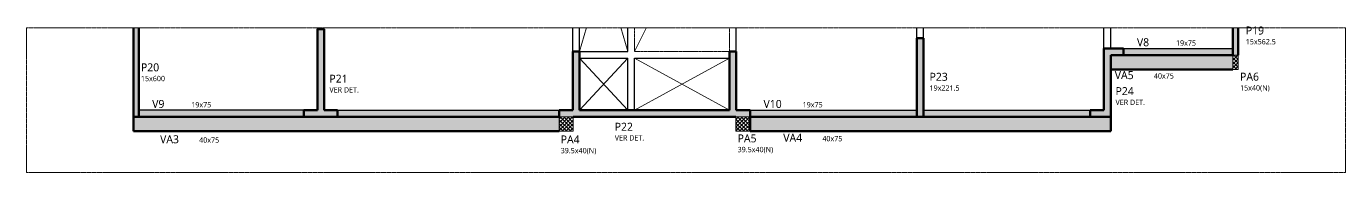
# Model space of a CAD drawing. Header units: centimetres. Extents: x -1981 to 73905, y -3196 to 88043.
# Drawn here: x 16058 to 19768, y -1072 to -661 of the extents above; entities that cross this region are included whole.
import ezdxf

# ---------------------------------------------------------------- set-up
doc = ezdxf.new("R2010")
doc.units = ezdxf.units.CM
doc.linetypes.add('Hidden', pattern=[0.714375, 0.47625, -0.238125])
doc.linetypes.add('Projeção', pattern=[0.396875, 0.238125, -0.15875])
doc.layers.add('A-DETL', color=7, linetype='Continuous', lineweight=18, true_color=0x00a600)
for name, color, linetype, lineweight in [('A-DETL-GENF', 7, 'Continuous', 18), ('A-DETL-THIN', 7, 'Continuous', 25), ('S-BEAM', 7, 'Continuous', 25), ('S-BEAM-IDEN', 7, 'Continuous', 9), ('S-COLS', 7, 'Continuous', 25), ('S-COLS-IDEN', 7, 'Continuous', 9), ('S-STRS-MBND', 7, 'Projeção', 18)]:
    doc.layers.add(name, color=color, linetype=linetype, lineweight=lineweight)
doc.styles.add('Gadugi', font='gadugi.ttf', dxfattribs={"height": 15})
doc.styles.add('Gadugi_2', font='gadugi.ttf', dxfattribs={"height": 0.2})
doc.styles.add('Gadugi_3', font='gadugi.ttf', dxfattribs={"height": 22.5})
pattern_1 = [(45, (18118.0295, 0), (-5.3033, 5.3033), []), (135, (18118.0295, 0), (-5.3033, -5.3033), [])]

# ---------------------------------------------------------------- blocks, each defined once
blk = doc.blocks.new('PED_TAG_PILAR_R04 - PILAR VER DET_-2523782-DM G 001 - DETALHE SUL PAV 5')
at = {"layer": 'S-COLS-IDEN', "insert": (0.115, -0.633), "char_height": 0.2, "width": 1.37089, "attachment_point": 1, "style": 'Gadugi_2'}
blk.add_mtext('VER DET.', dxfattribs=at)

msp = doc.modelspace()

# ---------------------------------------------------------------- hatches: boundary and pattern name
at = {"layer": 'A-DETL-GENF', "true_color": 0x0000ff}
h = msp.add_hatch(dxfattribs=at)
h.set_pattern_fill('FP_2', color=5, style=0, pattern_type=2)
h.set_pattern_definition(pattern_1)
h.paths.add_polyline_path([(19466.18, -782.38), (19466.18, -742.38), (19451.18, -742.38), (19451.18, -782.38)], flags=0)
h = msp.add_hatch(dxfattribs=at)
h.set_pattern_fill('FP_2', color=5, style=0, pattern_type=2)
h.set_pattern_definition(pattern_1)
h.paths.add_polyline_path([(17596.16, -955.95), (17596.16, -915.95), (17556.66, -915.95), (17556.66, -955.95)], flags=0)
h = msp.add_hatch(dxfattribs=at)
h.set_pattern_fill('FP_2', color=5, style=0, pattern_type=2)
h.set_pattern_definition(pattern_1)
h.paths.add_polyline_path([(18093.43, -955.95), (18093.43, -915.95), (18053.93, -915.95), (18053.93, -955.95)], flags=0)
at = {"layer": 'S-BEAM', "true_color": 0xffffcc}
for points in [[(19451.18, -742.38), (19451.18, -723.38), (19143.43, -723.38), (19143.43, -742.38)], [(19451.18, -782.38), (19451.18, -742.38), (19107.68, -742.38), (19107.68, -782.38), (19147.68, -782.38)], [(17556.66, -955.95), (17556.66, -915.95), (16359.17, -915.95), (16359.17, -955.95), (16980.53, -955.95)], [(16838.41, -915.95), (16838.41, -896.95), (16374.17, -896.95), (16374.17, -915.95)], [(16980.53, -915.95), (17556.44, -915.95), (17556.44, -896.95), (16933.41, -896.95), (16933.41, -915.95)], [(18093.68, -915.95), (18562.18, -915.95), (18562.18, -896.95), (18093.43, -896.95), (18093.43, -915.95)], [(19107.68, -955.95), (19107.68, -915.95), (18093.68, -915.95), (18093.68, -955.95), (18844.83, -955.95)], [(19049.93, -915.95), (19049.93, -896.95), (18581.18, -896.95), (18581.18, -915.95), (18844.83, -915.95)]]:
    msp.add_hatch(color=7, dxfattribs=at).paths.add_polyline_path(points, flags=0)
at = {"layer": 'S-COLS', "true_color": 0x808080}
for points in [[(16374.17, -915.95), (16374.17, -664.69), (16359.17, -664.69), (16359.17, -915.95)], [(19466.18, -742.38), (19466.18, -664.69), (19451.18, -664.69), (19451.18, -742.38)], [(16838.41, -915.95), (16933.41, -915.95), (16933.41, -896.95), (16896.16, -896.95), (16896.16, -669.38), (16877.16, -669.38), (16877.16, -896.95), (16838.41, -896.95)], [(18581.18, -915.95), (18581.18, -694.48), (18562.18, -694.48), (18562.18, -915.95)], [(17556.66, -915.95), (18093.43, -915.95), (18093.43, -896.95), (18054.68, -896.95), (18054.68, -731.83), (18035.68, -731.83), (18035.68, -896.95), (17614.16, -896.95), (17614.16, -731.83), (17595.16, -731.83), (17595.16, -896.95), (17556.44, -896.95), (17556.44, -915.95)], [(19107.68, -915.95), (19107.68, -742.38), (19143.43, -742.38), (19143.43, -723.38), (19088.68, -723.38), (19088.68, -896.95), (19049.93, -896.95), (19049.93, -915.95)]]:
    msp.add_hatch(color=8, dxfattribs=at).paths.add_polyline_path(points, flags=0)

# ---------------------------------------------------------------- linework, layer by layer
at = {"layer": 'A-DETL', "color": 7, "linetype": 'Hidden'}
for p, q in [((16058.39, -665.44), (16058.39, -1072.44)), ((19768.39, -665.44), (16058.39, -665.44)), ((19768.39, -1072.44), (19768.39, -665.44)), ((16058.39, -1072.44), (19768.39, -1072.44))]:
    msp.add_line(p, q, dxfattribs=at)
at = {"layer": 'A-DETL', "color": 7}
for p, q in [((17633.69, -664.69), (17614.16, -731.83)), ((17749.69, -731.83), (17730.16, -664.69)), ((17768.69, -731.83), (17802.45, -664.69)), ((17749.69, -750.83), (17614.16, -896.95)), ((17614.16, -750.83), (17749.69, -896.95)), ((17768.69, -750.83), (18035.68, -896.95)), ((18035.68, -750.83), (17768.69, -896.95)), ((19466.18, -742.38), (19451.18, -742.38)), ((19451.18, -742.38), (19451.18, -782.38)), ((19466.18, -782.38), (19466.18, -742.38)), ((19451.18, -782.38), (19466.18, -782.38)), ((17596.16, -915.95), (17556.66, -915.95)), ((17556.66, -915.95), (17556.66, -955.95)), ((17596.16, -955.95), (17596.16, -915.95)), ((18093.43, -915.95), (18053.93, -915.95)), ((18053.93, -915.95), (18053.93, -955.95)), ((18093.43, -955.95), (18093.43, -915.95)), ((17556.66, -955.95), (17596.16, -955.95)), ((18053.93, -955.95), (18093.43, -955.95))]:
    msp.add_line(p, q, dxfattribs=at)
at = {"layer": 'A-DETL-THIN', "color": 190, "lineweight": 70, "true_color": 0x8000ff}
for p, q in [((19143.43, -742.38), (19449.43, -742.38)), ((16374.17, -915.95), (16838.41, -915.95)), ((16933.41, -915.95), (17556.44, -915.95)), ((18093.68, -915.95), (19049.93, -915.95))]:
    msp.add_line(p, q, dxfattribs=at)
at = {"layer": 'S-BEAM'}
for p, q in [((16877.16, -669.38), (16877.16, -664.69)), ((16896.16, -669.38), (16896.16, -664.69)), ((17595.16, -731.83), (17595.16, -664.69)), ((17614.16, -731.83), (17614.16, -664.69)), ((17749.69, -731.83), (17749.69, -664.69)), ((18054.68, -731.83), (18054.68, -664.69)), ((18562.18, -694.48), (18562.18, -664.69)), ((18581.18, -694.48), (18581.18, -664.69)), ((19088.67, -723.38), (19088.67, -664.69)), ((19107.67, -723.38), (19107.67, -664.69)), ((17614.16, -731.83), (17749.69, -731.83)), ((19143.43, -723.38), (19451.18, -723.38)), ((17614.16, -750.83), (17749.69, -750.83)), ((17749.69, -896.95), (17749.69, -750.83)), ((17768.69, -896.95), (17768.69, -750.83)), ((17768.69, -750.83), (18035.68, -750.83)), ((16838.41, -896.95), (16374.17, -896.95)), ((16933.41, -896.95), (17556.44, -896.95)), ((18093.43, -896.95), (18562.18, -896.95)), ((18581.18, -896.95), (19049.93, -896.95))]:
    msp.add_line(p, q, dxfattribs=at)
at = {"layer": 'S-BEAM', "color": 190, "lineweight": 70, "true_color": 0x8000ff}
for p, q in [((19107.68, -782.38), (19451.18, -782.38)), ((16359.17, -915.95), (16359.17, -955.95)), ((19107.68, -955.95), (19107.68, -915.95)), ((16359.17, -955.95), (17556.66, -955.95)), ((18093.68, -955.95), (19107.68, -955.95))]:
    msp.add_line(p, q, dxfattribs=at)
at = {"layer": 'S-COLS', "lineweight": 50}
for p, q in [((16359.17, -915.95), (16359.17, -664.69)), ((16374.17, -664.69), (16374.17, -915.95)), ((19451.18, -742.38), (19451.18, -664.69)), ((19466.18, -664.69), (19466.18, -742.38)), ((16877.16, -896.95), (16877.16, -669.38)), ((16877.16, -669.38), (16896.16, -669.38)), ((16896.16, -669.38), (16896.16, -896.95)), ((18562.18, -915.95), (18562.18, -694.48)), ((18562.18, -694.48), (18581.18, -694.48)), ((18581.18, -694.48), (18581.18, -915.95)), ((17595.16, -896.95), (17595.16, -731.83)), ((17595.16, -731.83), (17614.16, -731.83)), ((17614.16, -731.83), (17614.16, -896.95)), ((18035.68, -896.95), (18035.68, -731.83)), ((18035.69, -731.83), (18054.68, -731.83)), ((18054.68, -731.83), (18054.68, -896.95)), ((19088.68, -896.95), (19088.68, -723.38)), ((19088.68, -723.38), (19143.43, -723.38)), ((19143.43, -723.38), (19143.43, -742.38)), ((19143.43, -742.38), (19107.68, -742.38)), ((19107.68, -742.38), (19107.68, -915.95)), ((16374.17, -915.95), (16359.17, -915.95)), ((16838.41, -915.95), (16838.41, -896.95)), ((16838.41, -896.95), (16877.16, -896.95)), ((16933.41, -915.95), (16838.41, -915.95)), ((16896.16, -896.95), (16933.41, -896.95)), ((16933.41, -896.95), (16933.41, -915.95)), ((17556.44, -915.95), (17556.44, -896.95)), ((17556.44, -896.95), (17595.16, -896.95)), ((17556.66, -915.95), (17556.44, -915.95)), ((18053.93, -915.95), (17596.16, -915.95)), ((17614.16, -896.95), (18035.68, -896.95)), ((18054.68, -896.95), (18093.43, -896.95)), ((18093.43, -896.95), (18093.43, -915.95)), ((18581.18, -915.95), (18562.18, -915.95)), ((19049.93, -915.95), (19049.93, -896.95)), ((19049.93, -896.95), (19088.68, -896.95)), ((19107.68, -915.95), (19049.93, -915.95))]:
    msp.add_line(p, q, dxfattribs=at)
at = {"layer": 'S-COLS', "color": 190, "lineweight": 70, "true_color": 0x8000ff}
for p, q in [((18093.43, -915.95), (18093.68, -915.95)), ((18093.68, -915.95), (18093.68, -955.95)), ((18093.68, -955.95), (18093.43, -955.95))]:
    msp.add_line(p, q, dxfattribs=at)
at = {"layer": 'S-STRS-MBND'}
for p, q in [((17768.69, -664.69), (17768.69, -731.83)), ((18035.68, -731.83), (18035.68, -664.69)), ((17768.69, -731.83), (18035.68, -731.83))]:
    msp.add_line(p, q, dxfattribs=at)

# ---------------------------------------------------------------- block references
at = {"layer": 'S-COLS-IDEN', "xscale": 74.99999999999996, "yscale": 74.99999999999996, "zscale": 74.99999999999996}
for p in [(16901.91, -784.67), (19112.68, -819.66), (17704.4, -919.79)]:
    msp.add_blockref('PED_TAG_PILAR_R04 - PILAR VER DET_-2523782-DM G 001 - DETALHE SUL PAV 5', p, dxfattribs=at)

# ---------------------------------------------------------------- texts
at = {"layer": 'S-BEAM-IDEN', "attachment_point": 1}
for s, insert, char_height, width, style in [('V8', (19181.42, -694.47), 22.5, 45.0949, 'Gadugi_3'), ('19x75', (19291.37, -700.38), 15, 67.3417, 'Gadugi'), ('VA5', (19119.21, -786.98), 22.5, 69.7468, 'Gadugi_3'), ('40x75', (19229.16, -792.88), 15, 67.3417, 'Gadugi'), ('V9', (16412.16, -868.04), 22.5, 45.0949, 'Gadugi_3'), ('19x75', (16522.11, -873.94), 15, 67.3417, 'Gadugi'), ('V10', (18131.42, -868.04), 22.5, 66.1392, 'Gadugi_3'), ('19x75', (18241.37, -873.94), 15, 67.3417, 'Gadugi'), ('VA4', (18186.9, -963.33), 22.5, 69.7468, 'Gadugi_3'), ('VA3', (16434.39, -967.33), 22.5, 69.7468, 'Gadugi_3'), ('40x75', (16544.34, -973.23), 15, 67.3417, 'Gadugi'), ('40x75', (18296.84, -969.23), 15, 67.3417, 'Gadugi')]:
    msp.add_mtext(s, dxfattribs=dict(at, insert=insert, char_height=char_height, width=width, style=style))
at = {"layer": 'S-COLS-IDEN', "attachment_point": 1}
for s, insert, char_height, width, style in [('P19', (19487.69, -661.43), 22.5, 63.7342, 'Gadugi_3'), ('15x562.5', (19487.69, -696.66), 15, 100.4114, 'Gadugi'), ('P20', (16380.53, -765.02), 22.5, 63.7342, 'Gadugi_3'), ('15x600', (16380.53, -800.26), 15, 81.1709, 'Gadugi'), ('P21', (16910.53, -797.02), 22.5, 63.7342, 'Gadugi_3'), ('P23', (18598.29, -791.57), 22.5, 63.7342, 'Gadugi_3'), ('PA6', (19471.54, -791.24), 22.5, 67.3417, 'Gadugi_3'), ('19x221.5', (18598.29, -826.81), 15, 100.4114, 'Gadugi'), ('P24', (19121.29, -832.02), 22.5, 63.7342, 'Gadugi_3'), ('15x40(N)', (19471.54, -826.47), 15, 102.2152, 'Gadugi'), ('P22', (17713.01, -932.15), 22.5, 63.7342, 'Gadugi_3'), ('PA4', (17561.03, -967.81), 22.5, 67.3417, 'Gadugi_3'), ('39.5x40(N)', (18058.54, -1000.04), 15, 121.4557, 'Gadugi'), ('PA5', (18058.54, -964.81), 22.5, 67.3417, 'Gadugi_3'), ('39.5x40(N)', (17561.03, -1003.04), 15, 121.4557, 'Gadugi')]:
    msp.add_mtext(s, dxfattribs=dict(at, insert=insert, char_height=char_height, width=width, style=style))

doc.saveas('drawing.dxf')
